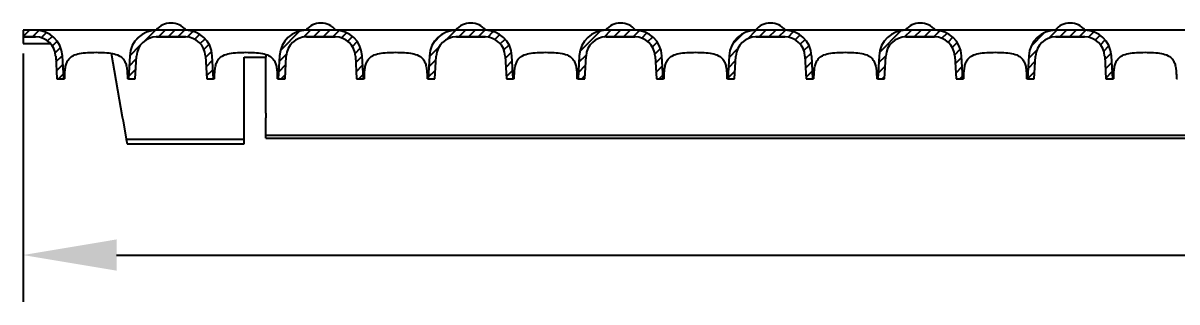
# Model space of a CAD drawing. Header units: millimetres. Extents: x 29006 to 29645, y 5570 to 5801.
# Drawn here: x 29018.17 to 29049.02, y 5785.44 to 5792.88 of the extents above; entities that cross this region are included whole.
import ezdxf

# ---------------------------------------------------------------- set-up
doc = ezdxf.new("R2010")
doc.units = ezdxf.units.MM
doc.styles.add('GOST-2.304_Type-B_italic', font='')
doc.styles.get('GOST-2.304_Type-B_italic').set_extended_font_data('GOST Common', italic=True)
doc.dimstyles.new('ISO-25', dxfattribs={"dimtxt": 2.5, "dimasz": 2.5, "dimexe": 1.25, "dimexo": 0.625, "dimtad": 1, "dimtoh": 1, "dimtxsty": 'GOST-2.304_Type-B_italic', "dimcen": 2.5, "dimadec": 0, "dimazin": 0, "dimtfac": 1, "dimtmove": 0, "dimatfit": 3, "dimfxl": 1, "dimarcsym": 0})

# ---------------------------------------------------------------- blocks, each defined once
blk = doc.blocks.new('*D23')
at = {"color": 0, "lineweight": -2, "transparency": 16777216}
for p, q in [((29018.167, 5792.065), (29018.167, 5785.437)), ((29118.167, 5792.065), (29118.167, 5785.437)), ((29020.667, 5786.687), (29115.667, 5786.687))]:
    blk.add_line(p, q, dxfattribs=at)
at = {"color": 0, "transparency": 16777216}
for points in [[(29020.667, 5787.104), (29020.667, 5786.27), (29018.167, 5786.687)], [(29115.667, 5787.104), (29115.667, 5786.27), (29118.167, 5786.687)]]:
    blk.add_solid(points, dxfattribs=at)
at = {"layer": 'Defpoints', "color": 0, "transparency": 16777216}
for p in [(29018.167, 5792.69), (29118.167, 5792.69), (29118.167, 5786.687)]:
    blk.add_point(p, dxfattribs=at)
at = {"color": 0, "transparency": 16777216, "insert": (29068.167, 5788.562), "char_height": 2.5, "attachment_point": 5, "style": 'GOST-2.304_Type-B_italic'}
blk.add_mtext('1000', dxfattribs=at)

msp = doc.modelspace()

# ---------------------------------------------------------------- linework, layer by layer
at = {"color": 0}
for p, q in [((29022.126, 5792.878), (29022.118, 5792.878)), ((29026.134, 5792.878), (29026.126, 5792.878)), ((29030.141, 5792.878), (29030.133, 5792.878)), ((29034.148, 5792.878), (29034.14, 5792.878)), ((29038.155, 5792.878), (29038.147, 5792.878)), ((29042.162, 5792.878), (29042.154, 5792.878)), ((29046.169, 5792.878), (29046.161, 5792.878)), ((29018.167, 5792.69), (29018.167, 5792.51)), ((29018.498, 5792.69), (29018.167, 5792.69)), ((29021.726, 5792.69), (29018.498, 5792.69)), ((29021.739, 5792.69), (29021.726, 5792.69)), ((29022.506, 5792.69), (29021.739, 5792.69)), ((29022.519, 5792.69), (29022.506, 5792.69)), ((29025.733, 5792.69), (29022.519, 5792.69)), ((29025.746, 5792.69), (29025.733, 5792.69)), ((29026.513, 5792.69), (29025.746, 5792.69)), ((29026.526, 5792.69), (29026.513, 5792.69)), ((29029.74, 5792.69), (29026.526, 5792.69)), ((29029.754, 5792.69), (29029.74, 5792.69)), ((29030.52, 5792.69), (29029.754, 5792.69)), ((29030.534, 5792.69), (29030.52, 5792.69)), ((29033.747, 5792.69), (29030.534, 5792.69)), ((29033.761, 5792.69), (29033.747, 5792.69)), ((29034.527, 5792.69), (29033.761, 5792.69)), ((29034.541, 5792.69), (29034.527, 5792.69)), ((29037.754, 5792.69), (29034.541, 5792.69)), ((29037.768, 5792.69), (29037.754, 5792.69)), ((29038.534, 5792.69), (29037.768, 5792.69)), ((29038.548, 5792.69), (29038.534, 5792.69)), ((29041.761, 5792.69), (29038.548, 5792.69)), ((29041.775, 5792.69), (29041.761, 5792.69)), ((29042.541, 5792.69), (29041.775, 5792.69)), ((29042.555, 5792.69), (29042.541, 5792.69)), ((29045.769, 5792.69), (29042.555, 5792.69)), ((29045.782, 5792.69), (29045.769, 5792.69)), ((29046.548, 5792.69), (29045.782, 5792.69)), ((29046.562, 5792.69), (29046.548, 5792.69)), ((29049.776, 5792.69), (29046.562, 5792.69)), ((29018.167, 5792.51), (29018.498, 5792.51)), ((29018.167, 5792.51), (29018.167, 5792.51)), ((29018.167, 5792.51), (29018.167, 5792.33)), ((29018.511, 5792.51), (29018.167, 5792.51)), ((29018.167, 5792.33), (29018.902, 5792.33)), ((29022.518, 5792.51), (29021.727, 5792.51)), ((29021.739, 5792.51), (29022.506, 5792.51)), ((29026.525, 5792.51), (29025.734, 5792.51)), ((29025.746, 5792.51), (29026.513, 5792.51)), ((29030.532, 5792.51), (29029.741, 5792.51)), ((29029.754, 5792.51), (29030.52, 5792.51)), ((29034.54, 5792.51), (29033.748, 5792.51)), ((29033.761, 5792.51), (29034.527, 5792.51)), ((29038.547, 5792.51), (29037.755, 5792.51)), ((29037.768, 5792.51), (29038.534, 5792.51)), ((29042.554, 5792.51), (29041.763, 5792.51)), ((29041.775, 5792.51), (29042.541, 5792.51)), ((29046.561, 5792.51), (29045.77, 5792.51)), ((29045.782, 5792.51), (29046.548, 5792.51)), ((29019.039, 5791.999), (29019.072, 5791.392)), ((29019.253, 5791.392), (29019.219, 5792.009)), ((29020.521, 5792.074), (29020.82, 5790.379)), ((29021.019, 5792.009), (29020.985, 5791.392)), ((29021.165, 5791.392), (29021.199, 5791.999)), ((29023.046, 5791.999), (29023.08, 5791.392)), ((29023.26, 5791.392), (29023.226, 5792.009)), ((29024.083, 5790.379), (29024.083, 5791.969)), ((29024.083, 5791.969), (29024.661, 5791.969)), ((29024.661, 5792.043), (29024.661, 5791.969)), ((29024.661, 5790.474), (29024.661, 5791.969)), ((29025.026, 5792.009), (29024.992, 5791.392)), ((29025.172, 5791.392), (29025.206, 5791.999)), ((29027.053, 5791.999), (29027.087, 5791.392)), ((29027.267, 5791.392), (29027.233, 5792.009)), ((29029.033, 5792.009), (29028.999, 5791.392)), ((29029.18, 5791.392), (29029.213, 5791.999)), ((29031.06, 5791.999), (29031.094, 5791.392)), ((29031.275, 5791.392), (29031.24, 5792.009)), ((29033.04, 5792.009), (29033.006, 5791.392)), ((29033.187, 5791.392), (29033.22, 5791.999)), ((29035.067, 5791.999), (29035.101, 5791.392)), ((29035.282, 5791.392), (29035.247, 5792.009)), ((29037.048, 5792.009), (29037.013, 5791.392)), ((29037.194, 5791.392), (29037.228, 5791.999)), ((29039.074, 5791.999), (29039.108, 5791.392)), ((29039.289, 5791.392), (29039.255, 5792.009)), ((29041.055, 5792.009), (29041.02, 5791.392)), ((29041.201, 5791.392), (29041.235, 5791.999)), ((29043.082, 5791.999), (29043.115, 5791.392)), ((29043.296, 5791.392), (29043.262, 5792.009)), ((29045.062, 5792.009), (29045.028, 5791.392)), ((29045.208, 5791.392), (29045.242, 5791.999)), ((29047.089, 5791.999), (29047.122, 5791.392)), ((29047.303, 5791.392), (29047.269, 5792.009)), ((29019.072, 5791.392), (29019.253, 5791.392)), ((29019.281, 5791.392), (29019.253, 5791.392)), ((29020.985, 5791.392), (29020.957, 5791.392)), ((29020.985, 5791.392), (29021.165, 5791.392)), ((29023.08, 5791.392), (29023.26, 5791.392)), ((29023.288, 5791.392), (29023.26, 5791.392)), ((29024.992, 5791.392), (29024.964, 5791.392)), ((29024.992, 5791.392), (29025.172, 5791.392)), ((29027.087, 5791.392), (29027.267, 5791.392)), ((29027.295, 5791.392), (29027.267, 5791.392)), ((29028.999, 5791.392), (29028.971, 5791.392)), ((29028.999, 5791.392), (29029.18, 5791.392)), ((29031.094, 5791.392), (29031.275, 5791.392)), ((29031.302, 5791.392), (29031.275, 5791.392)), ((29033.006, 5791.392), (29032.979, 5791.392)), ((29033.006, 5791.392), (29033.187, 5791.392)), ((29035.101, 5791.392), (29035.282, 5791.392)), ((29035.309, 5791.392), (29035.282, 5791.392)), ((29037.013, 5791.392), (29036.986, 5791.392)), ((29037.013, 5791.392), (29037.194, 5791.392)), ((29039.108, 5791.392), (29039.289, 5791.392)), ((29039.316, 5791.392), (29039.289, 5791.392)), ((29041.02, 5791.392), (29040.993, 5791.392)), ((29041.02, 5791.392), (29041.201, 5791.392)), ((29043.115, 5791.392), (29043.296, 5791.392)), ((29043.323, 5791.392), (29043.296, 5791.392)), ((29045.028, 5791.392), (29045, 5791.392)), ((29045.028, 5791.392), (29045.208, 5791.392)), ((29047.122, 5791.392), (29047.303, 5791.392)), ((29047.331, 5791.392), (29047.303, 5791.392)), ((29049.035, 5791.392), (29049.007, 5791.392)), ((29020.82, 5790.379), (29020.84, 5790.266)), ((29024.083, 5790.266), (29024.083, 5790.379)), ((29024.661, 5790.474), (29024.661, 5790.352)), ((29020.84, 5790.266), (29020.925, 5789.784)), ((29024.083, 5789.784), (29024.083, 5790.266)), ((29024.661, 5789.89), (29024.661, 5790.352)), ((29020.925, 5789.784), (29024.083, 5789.784)), ((29020.925, 5789.784), (29020.947, 5789.66)), ((29024.083, 5789.66), (29024.083, 5789.784)), ((29024.661, 5789.804), (29024.661, 5789.89)), ((29024.661, 5789.89), (29068.126, 5789.89)), ((29024.661, 5789.804), (29068.038, 5789.804)), ((29020.947, 5789.66), (29024.083, 5789.66))]:
    msp.add_line(p, q, dxfattribs=at)
at = {"color": 0, "linetype": 'Continuous'}
for p, q in [((29018.167, 5792.522), (29018.336, 5792.69)), ((29018.415, 5792.51), (29018.589, 5792.685)), ((29018.652, 5792.488), (29018.792, 5792.628)), ((29018.824, 5792.401), (29018.953, 5792.53)), ((29021.179, 5792.424), (29021.285, 5792.529)), ((29021.422, 5792.407), (29021.704, 5792.69)), ((29021.784, 5792.51), (29021.964, 5792.69)), ((29022.043, 5792.51), (29022.223, 5792.69)), ((29022.302, 5792.51), (29022.483, 5792.69)), ((29022.559, 5792.507), (29022.712, 5792.66)), ((29022.758, 5792.448), (29022.89, 5792.58)), ((29025.047, 5792.145), (29025.571, 5792.669)), ((29025.665, 5792.504), (29025.852, 5792.69)), ((29025.931, 5792.51), (29026.111, 5792.69)), ((29026.19, 5792.51), (29026.37, 5792.69)), ((29026.449, 5792.51), (29026.621, 5792.682)), ((29026.681, 5792.483), (29026.82, 5792.622)), ((29026.85, 5792.392), (29026.978, 5792.521)), ((29029.143, 5792.354), (29029.369, 5792.579)), ((29029.491, 5792.442), (29029.739, 5792.69)), ((29029.818, 5792.51), (29029.998, 5792.69)), ((29030.077, 5792.51), (29030.258, 5792.69)), ((29030.336, 5792.51), (29030.517, 5792.69)), ((29030.591, 5792.505), (29030.741, 5792.656)), ((29030.785, 5792.441), (29030.916, 5792.572)), ((29033.055, 5792.119), (29033.611, 5792.675)), ((29033.702, 5792.507), (29033.886, 5792.69)), ((29033.965, 5792.51), (29034.145, 5792.69)), ((29034.224, 5792.51), (29034.404, 5792.69)), ((29034.483, 5792.51), (29034.652, 5792.679)), ((29034.71, 5792.478), (29034.847, 5792.615)), ((29037.13, 5792.306), (29037.43, 5792.607)), ((29037.545, 5792.462), (29037.773, 5792.69)), ((29037.852, 5792.51), (29038.033, 5792.69)), ((29038.111, 5792.51), (29038.292, 5792.69)), ((29038.371, 5792.51), (29038.551, 5792.69)), ((29038.622, 5792.503), (29038.77, 5792.651)), ((29038.812, 5792.433), (29038.943, 5792.564)), ((29041.065, 5792.094), (29041.65, 5792.68)), ((29041.738, 5792.509), (29041.92, 5792.69)), ((29041.999, 5792.51), (29042.179, 5792.69)), ((29042.258, 5792.51), (29042.438, 5792.69)), ((29042.517, 5792.51), (29042.683, 5792.676)), ((29042.739, 5792.473), (29042.875, 5792.609)), ((29045.125, 5792.267), (29045.484, 5792.626)), ((29045.593, 5792.476), (29045.808, 5792.69)), ((29045.886, 5792.51), (29046.067, 5792.69)), ((29046.146, 5792.51), (29046.326, 5792.69)), ((29046.405, 5792.51), (29046.584, 5792.69)), ((29046.654, 5792.5), (29046.799, 5792.645)), ((29046.839, 5792.426), (29046.969, 5792.556)), ((29018.95, 5792.268), (29019.079, 5792.397)), ((29019.027, 5792.086), (29019.171, 5792.23)), ((29021.019, 5792.004), (29021.301, 5792.287)), ((29022.904, 5792.335), (29023.032, 5792.462)), ((29023.005, 5792.177), (29023.14, 5792.312)), ((29026.972, 5792.255), (29027.102, 5792.386)), ((29027.044, 5792.069), (29027.191, 5792.215)), ((29029.032, 5791.983), (29029.281, 5792.232)), ((29030.928, 5792.324), (29031.056, 5792.452)), ((29031.025, 5792.162), (29031.162, 5792.299)), ((29034.875, 5792.384), (29035.003, 5792.511)), ((29034.994, 5792.243), (29035.124, 5792.374)), ((29038.951, 5792.314), (29039.079, 5792.441)), ((29039.045, 5792.148), (29039.183, 5792.285)), ((29042.9, 5792.374), (29043.027, 5792.502)), ((29043.015, 5792.23), (29043.146, 5792.362)), ((29046.975, 5792.302), (29047.103, 5792.431)), ((29047.064, 5792.133), (29047.203, 5792.272)), ((29019.047, 5791.847), (29019.218, 5792.018)), ((29021.003, 5791.73), (29021.195, 5791.921)), ((29023.048, 5791.96), (29023.21, 5792.123)), ((29025.018, 5791.856), (29025.211, 5792.05)), ((29027.062, 5791.828), (29027.234, 5791.999)), ((29029.017, 5791.709), (29029.208, 5791.9)), ((29031.063, 5791.941), (29031.228, 5792.106)), ((29033.031, 5791.835), (29033.223, 5792.027)), ((29035.062, 5792.052), (29035.21, 5792.201)), ((29035.078, 5791.809), (29035.249, 5791.98)), ((29037.045, 5791.962), (29037.275, 5792.192)), ((29039.079, 5791.922), (29039.246, 5792.089)), ((29041.044, 5791.814), (29041.235, 5792.006)), ((29043.078, 5792.035), (29043.229, 5792.186)), ((29043.093, 5791.79), (29043.264, 5791.961)), ((29045.058, 5791.941), (29045.275, 5792.158)), ((29047.094, 5791.904), (29047.263, 5792.072)), ((29019.061, 5791.601), (29019.232, 5791.772)), ((29020.988, 5791.455), (29021.179, 5791.646)), ((29023.062, 5791.715), (29023.233, 5791.886)), ((29023.075, 5791.469), (29023.246, 5791.64)), ((29025.002, 5791.582), (29025.194, 5791.773)), ((29027.076, 5791.582), (29027.247, 5791.754)), ((29029.001, 5791.434), (29029.193, 5791.625)), ((29031.077, 5791.696), (29031.248, 5791.867)), ((29031.091, 5791.45), (29031.262, 5791.621)), ((29033.015, 5791.561), (29033.207, 5791.752)), ((29035.091, 5791.564), (29035.263, 5791.735)), ((29037.014, 5791.413), (29037.206, 5791.604)), ((29037.03, 5791.688), (29037.221, 5791.879)), ((29039.092, 5791.677), (29039.263, 5791.848)), ((29039.106, 5791.431), (29039.277, 5791.603)), ((29041.029, 5791.54), (29041.22, 5791.731)), ((29043.107, 5791.545), (29043.278, 5791.716)), ((29045.043, 5791.667), (29045.234, 5791.858)), ((29047.108, 5791.658), (29047.279, 5791.829)), ((29019.111, 5791.392), (29019.246, 5791.527)), ((29023.257, 5791.392), (29023.26, 5791.395)), ((29025.071, 5791.392), (29025.178, 5791.499)), ((29027.145, 5791.392), (29027.261, 5791.508)), ((29033.106, 5791.392), (29033.192, 5791.478)), ((29035.179, 5791.392), (29035.276, 5791.489)), ((29041.14, 5791.392), (29041.205, 5791.457)), ((29043.213, 5791.392), (29043.292, 5791.47)), ((29045.028, 5791.392), (29045.219, 5791.583)), ((29047.121, 5791.413), (29047.292, 5791.584))]:
    msp.add_line(p, q, dxfattribs=at)
at = {"color": 0, "flags": 128}
for points in [[(29019.281, 5791.392), (29019.28, 5791.426), (29019.28, 5791.461), (29019.281, 5791.495), (29019.282, 5791.528), (29019.284, 5791.562), (29019.287, 5791.594), (29019.29, 5791.626), (29019.294, 5791.657), (29019.299, 5791.687), (29019.304, 5791.716), (29019.311, 5791.744), (29019.318, 5791.771), (29019.326, 5791.797), (29019.336, 5791.821), (29019.347, 5791.846), (29019.359, 5791.869), (29019.373, 5791.892), (29019.388, 5791.913), (29019.405, 5791.933), (29019.423, 5791.951), (29019.442, 5791.968), (29019.462, 5791.983), (29019.483, 5791.997), (29019.505, 5792.009)], [(29019.505, 5792.009), (29019.545, 5792.028), (29019.587, 5792.044), (29019.633, 5792.057), (29019.68, 5792.068), (29019.731, 5792.076), (29019.782, 5792.083), (29019.836, 5792.088), (29019.891, 5792.092), (29019.947, 5792.095), (29020.004, 5792.097), (29020.062, 5792.098), (29020.12, 5792.099), (29020.178, 5792.098), (29020.235, 5792.097), (29020.292, 5792.095), (29020.348, 5792.092), (29020.403, 5792.088), (29020.457, 5792.083), (29020.509, 5792.076), (29020.559, 5792.067), (29020.606, 5792.057), (29020.65, 5792.044), (29020.693, 5792.028), (29020.733, 5792.009)], [(29020.733, 5792.009), (29020.755, 5791.997), (29020.775, 5791.983), (29020.795, 5791.968), (29020.814, 5791.951), (29020.833, 5791.933), (29020.849, 5791.913), (29020.865, 5791.892), (29020.879, 5791.869), (29020.891, 5791.846), (29020.902, 5791.821), (29020.912, 5791.797), (29020.92, 5791.771), (29020.927, 5791.744), (29020.934, 5791.716), (29020.939, 5791.687), (29020.944, 5791.657), (29020.948, 5791.626), (29020.951, 5791.594), (29020.954, 5791.562), (29020.955, 5791.528), (29020.957, 5791.495), (29020.957, 5791.461), (29020.957, 5791.426), (29020.957, 5791.392)], [(29023.288, 5791.392), (29023.287, 5791.426), (29023.288, 5791.461), (29023.288, 5791.495), (29023.29, 5791.528), (29023.291, 5791.562), (29023.294, 5791.594), (29023.297, 5791.626), (29023.301, 5791.657), (29023.306, 5791.687), (29023.311, 5791.716), (29023.318, 5791.744), (29023.325, 5791.771), (29023.333, 5791.797), (29023.343, 5791.821), (29023.354, 5791.846), (29023.366, 5791.869), (29023.38, 5791.892), (29023.395, 5791.913), (29023.412, 5791.933), (29023.43, 5791.951), (29023.45, 5791.968), (29023.469, 5791.983), (29023.49, 5791.997), (29023.512, 5792.009)], [(29023.512, 5792.009), (29023.552, 5792.028), (29023.595, 5792.044), (29023.64, 5792.057), (29023.688, 5792.068), (29023.738, 5792.076), (29023.79, 5792.083), (29023.843, 5792.088), (29023.898, 5792.092), (29023.955, 5792.095), (29024.012, 5792.097), (29024.069, 5792.098), (29024.127, 5792.099), (29024.185, 5792.098), (29024.242, 5792.097), (29024.299, 5792.095), (29024.355, 5792.092), (29024.41, 5792.088), (29024.464, 5792.083), (29024.516, 5792.076), (29024.566, 5792.067), (29024.613, 5792.057), (29024.658, 5792.044), (29024.7, 5792.028), (29024.74, 5792.009)], [(29024.74, 5792.009), (29024.762, 5791.997), (29024.783, 5791.983), (29024.802, 5791.968), (29024.822, 5791.951), (29024.84, 5791.933), (29024.857, 5791.913), (29024.872, 5791.892), (29024.886, 5791.869), (29024.898, 5791.846), (29024.909, 5791.821), (29024.919, 5791.797), (29024.927, 5791.771), (29024.934, 5791.744), (29024.941, 5791.716), (29024.946, 5791.687), (29024.951, 5791.657), (29024.955, 5791.626), (29024.958, 5791.594), (29024.961, 5791.562), (29024.962, 5791.528), (29024.964, 5791.495), (29024.964, 5791.461), (29024.965, 5791.426), (29024.964, 5791.392)], [(29027.295, 5791.392), (29027.295, 5791.426), (29027.295, 5791.461), (29027.295, 5791.495), (29027.297, 5791.528), (29027.298, 5791.562), (29027.301, 5791.594), (29027.304, 5791.626), (29027.308, 5791.657), (29027.313, 5791.687), (29027.318, 5791.716), (29027.325, 5791.744), (29027.332, 5791.771), (29027.34, 5791.797), (29027.35, 5791.821), (29027.361, 5791.846), (29027.373, 5791.869), (29027.387, 5791.892), (29027.403, 5791.913), (29027.419, 5791.933), (29027.438, 5791.951), (29027.457, 5791.968), (29027.477, 5791.983), (29027.497, 5791.997), (29027.519, 5792.009)], [(29027.519, 5792.009), (29027.559, 5792.028), (29027.602, 5792.044), (29027.647, 5792.057), (29027.695, 5792.068), (29027.745, 5792.076), (29027.797, 5792.083), (29027.85, 5792.088), (29027.906, 5792.092), (29027.962, 5792.095), (29028.019, 5792.097), (29028.076, 5792.098), (29028.134, 5792.099), (29028.192, 5792.098), (29028.25, 5792.097), (29028.307, 5792.095), (29028.363, 5792.092), (29028.418, 5792.088), (29028.471, 5792.083), (29028.523, 5792.076), (29028.573, 5792.067), (29028.62, 5792.057), (29028.665, 5792.044), (29028.707, 5792.028), (29028.747, 5792.009)], [(29028.747, 5792.009), (29028.769, 5791.997), (29028.79, 5791.983), (29028.81, 5791.968), (29028.829, 5791.951), (29028.847, 5791.933), (29028.864, 5791.913), (29028.879, 5791.892), (29028.893, 5791.869), (29028.905, 5791.846), (29028.916, 5791.821), (29028.926, 5791.797), (29028.934, 5791.771), (29028.941, 5791.744), (29028.948, 5791.716), (29028.953, 5791.687), (29028.958, 5791.657), (29028.962, 5791.626), (29028.965, 5791.594), (29028.968, 5791.562), (29028.97, 5791.528), (29028.971, 5791.495), (29028.972, 5791.461), (29028.972, 5791.426), (29028.971, 5791.392)], [(29031.302, 5791.392), (29031.302, 5791.426), (29031.302, 5791.461), (29031.303, 5791.495), (29031.304, 5791.528), (29031.306, 5791.562), (29031.308, 5791.594), (29031.311, 5791.626), (29031.315, 5791.657), (29031.32, 5791.687), (29031.326, 5791.716), (29031.332, 5791.744), (29031.339, 5791.771), (29031.348, 5791.797), (29031.357, 5791.821), (29031.368, 5791.846), (29031.38, 5791.869), (29031.394, 5791.892), (29031.41, 5791.913), (29031.427, 5791.933), (29031.445, 5791.951), (29031.464, 5791.968), (29031.484, 5791.983), (29031.504, 5791.997), (29031.526, 5792.009)], [(29031.526, 5792.009), (29031.566, 5792.028), (29031.609, 5792.044), (29031.654, 5792.057), (29031.702, 5792.068), (29031.752, 5792.076), (29031.804, 5792.083), (29031.858, 5792.088), (29031.913, 5792.092), (29031.969, 5792.095), (29032.026, 5792.097), (29032.083, 5792.098), (29032.141, 5792.099), (29032.199, 5792.098), (29032.257, 5792.097), (29032.314, 5792.095), (29032.37, 5792.092), (29032.425, 5792.088), (29032.478, 5792.083), (29032.53, 5792.076), (29032.58, 5792.067), (29032.627, 5792.057), (29032.672, 5792.044), (29032.714, 5792.028), (29032.754, 5792.009)], [(29032.754, 5792.009), (29032.776, 5791.997), (29032.797, 5791.983), (29032.817, 5791.968), (29032.836, 5791.951), (29032.854, 5791.933), (29032.871, 5791.913), (29032.886, 5791.892), (29032.9, 5791.869), (29032.913, 5791.846), (29032.924, 5791.821), (29032.933, 5791.797), (29032.941, 5791.771), (29032.949, 5791.744), (29032.955, 5791.716), (29032.961, 5791.687), (29032.965, 5791.657), (29032.969, 5791.626), (29032.972, 5791.594), (29032.975, 5791.562), (29032.977, 5791.528), (29032.978, 5791.495), (29032.979, 5791.461), (29032.979, 5791.426), (29032.979, 5791.392)], [(29035.309, 5791.392), (29035.309, 5791.426), (29035.309, 5791.461), (29035.31, 5791.495), (29035.311, 5791.528), (29035.313, 5791.562), (29035.315, 5791.594), (29035.318, 5791.626), (29035.322, 5791.657), (29035.327, 5791.687), (29035.333, 5791.716), (29035.339, 5791.744), (29035.346, 5791.771), (29035.355, 5791.797), (29035.364, 5791.821), (29035.375, 5791.846), (29035.388, 5791.869), (29035.401, 5791.892), (29035.417, 5791.913), (29035.434, 5791.933), (29035.452, 5791.951), (29035.471, 5791.968), (29035.491, 5791.983), (29035.512, 5791.997), (29035.534, 5792.009)], [(29035.534, 5792.009), (29035.574, 5792.028), (29035.616, 5792.044), (29035.661, 5792.057), (29035.709, 5792.068), (29035.759, 5792.076), (29035.811, 5792.083), (29035.865, 5792.088), (29035.92, 5792.092), (29035.976, 5792.095), (29036.033, 5792.097), (29036.091, 5792.098), (29036.148, 5792.099), (29036.206, 5792.098), (29036.264, 5792.097), (29036.321, 5792.095), (29036.377, 5792.092), (29036.432, 5792.088), (29036.486, 5792.083), (29036.538, 5792.076), (29036.587, 5792.067), (29036.634, 5792.057), (29036.679, 5792.044), (29036.721, 5792.028), (29036.761, 5792.009)], [(29036.761, 5792.009), (29036.783, 5791.997), (29036.804, 5791.983), (29036.824, 5791.968), (29036.843, 5791.951), (29036.861, 5791.933), (29036.878, 5791.913), (29036.893, 5791.892), (29036.907, 5791.869), (29036.92, 5791.846), (29036.931, 5791.821), (29036.94, 5791.797), (29036.948, 5791.771), (29036.956, 5791.744), (29036.962, 5791.716), (29036.968, 5791.687), (29036.973, 5791.657), (29036.976, 5791.626), (29036.98, 5791.594), (29036.982, 5791.562), (29036.984, 5791.528), (29036.985, 5791.495), (29036.986, 5791.461), (29036.986, 5791.426), (29036.986, 5791.392)], [(29039.316, 5791.392), (29039.316, 5791.426), (29039.316, 5791.461), (29039.317, 5791.495), (29039.318, 5791.528), (29039.32, 5791.562), (29039.322, 5791.594), (29039.326, 5791.626), (29039.33, 5791.657), (29039.334, 5791.687), (29039.34, 5791.716), (29039.346, 5791.744), (29039.354, 5791.771), (29039.362, 5791.797), (29039.371, 5791.821), (29039.382, 5791.846), (29039.395, 5791.869), (29039.409, 5791.892), (29039.424, 5791.913), (29039.441, 5791.933), (29039.459, 5791.951), (29039.478, 5791.968), (29039.498, 5791.983), (29039.519, 5791.997), (29039.541, 5792.009)], [(29039.541, 5792.009), (29039.581, 5792.028), (29039.623, 5792.044), (29039.668, 5792.057), (29039.716, 5792.068), (29039.766, 5792.076), (29039.818, 5792.083), (29039.872, 5792.088), (29039.927, 5792.092), (29039.983, 5792.095), (29040.04, 5792.097), (29040.098, 5792.098), (29040.156, 5792.099), (29040.214, 5792.098), (29040.271, 5792.097), (29040.328, 5792.095), (29040.384, 5792.092), (29040.439, 5792.088), (29040.493, 5792.083), (29040.545, 5792.076), (29040.594, 5792.067), (29040.642, 5792.057), (29040.686, 5792.044), (29040.729, 5792.028), (29040.769, 5792.009)], [(29040.769, 5792.009), (29040.79, 5791.997), (29040.811, 5791.983), (29040.831, 5791.968), (29040.85, 5791.951), (29040.868, 5791.933), (29040.885, 5791.913), (29040.901, 5791.892), (29040.915, 5791.869), (29040.927, 5791.846), (29040.938, 5791.821), (29040.947, 5791.797), (29040.956, 5791.771), (29040.963, 5791.744), (29040.969, 5791.716), (29040.975, 5791.687), (29040.98, 5791.657), (29040.984, 5791.626), (29040.987, 5791.594), (29040.989, 5791.562), (29040.991, 5791.528), (29040.992, 5791.495), (29040.993, 5791.461), (29040.993, 5791.426), (29040.993, 5791.392)], [(29043.323, 5791.392), (29043.323, 5791.426), (29043.323, 5791.461), (29043.324, 5791.495), (29043.325, 5791.528), (29043.327, 5791.562), (29043.33, 5791.594), (29043.333, 5791.626), (29043.337, 5791.657), (29043.341, 5791.687), (29043.347, 5791.716), (29043.353, 5791.744), (29043.361, 5791.771), (29043.369, 5791.797), (29043.379, 5791.821), (29043.389, 5791.846), (29043.402, 5791.869), (29043.416, 5791.892), (29043.431, 5791.913), (29043.448, 5791.933), (29043.466, 5791.951), (29043.485, 5791.968), (29043.505, 5791.983), (29043.526, 5791.997), (29043.548, 5792.009)], [(29043.548, 5792.009), (29043.588, 5792.028), (29043.63, 5792.044), (29043.675, 5792.057), (29043.723, 5792.068), (29043.773, 5792.076), (29043.825, 5792.083), (29043.879, 5792.088), (29043.934, 5792.092), (29043.99, 5792.095), (29044.047, 5792.097), (29044.105, 5792.098), (29044.163, 5792.099), (29044.221, 5792.098), (29044.278, 5792.097), (29044.335, 5792.095), (29044.391, 5792.092), (29044.446, 5792.088), (29044.5, 5792.083), (29044.552, 5792.076), (29044.602, 5792.067), (29044.649, 5792.057), (29044.693, 5792.044), (29044.736, 5792.028), (29044.776, 5792.009)], [(29044.776, 5792.009), (29044.798, 5791.997), (29044.818, 5791.983), (29044.838, 5791.968), (29044.857, 5791.951), (29044.875, 5791.933), (29044.892, 5791.913), (29044.908, 5791.892), (29044.922, 5791.869), (29044.934, 5791.846), (29044.945, 5791.821), (29044.954, 5791.797), (29044.963, 5791.771), (29044.97, 5791.744), (29044.977, 5791.716), (29044.982, 5791.687), (29044.987, 5791.657), (29044.991, 5791.626), (29044.994, 5791.594), (29044.996, 5791.562), (29044.998, 5791.528), (29044.999, 5791.495), (29045, 5791.461), (29045, 5791.426), (29045, 5791.392)], [(29047.331, 5791.392), (29047.33, 5791.426), (29047.331, 5791.461), (29047.331, 5791.495), (29047.332, 5791.528), (29047.334, 5791.562), (29047.337, 5791.594), (29047.34, 5791.626), (29047.344, 5791.657), (29047.349, 5791.687), (29047.354, 5791.716), (29047.361, 5791.744), (29047.368, 5791.771), (29047.376, 5791.797), (29047.386, 5791.821), (29047.397, 5791.846), (29047.409, 5791.869), (29047.423, 5791.892), (29047.438, 5791.913), (29047.455, 5791.933), (29047.473, 5791.951), (29047.492, 5791.968), (29047.512, 5791.983), (29047.533, 5791.997), (29047.555, 5792.009)], [(29047.555, 5792.009), (29047.595, 5792.028), (29047.638, 5792.044), (29047.683, 5792.057), (29047.731, 5792.068), (29047.781, 5792.076), (29047.833, 5792.083), (29047.886, 5792.088), (29047.941, 5792.092), (29047.998, 5792.095), (29048.055, 5792.097), (29048.112, 5792.098), (29048.17, 5792.099), (29048.228, 5792.098), (29048.285, 5792.097), (29048.342, 5792.095), (29048.398, 5792.092), (29048.453, 5792.088), (29048.507, 5792.083), (29048.559, 5792.076), (29048.609, 5792.067), (29048.656, 5792.057), (29048.701, 5792.044), (29048.743, 5792.028), (29048.783, 5792.009)], [(29048.783, 5792.009), (29048.805, 5791.997), (29048.825, 5791.983), (29048.845, 5791.968), (29048.865, 5791.951), (29048.883, 5791.933), (29048.9, 5791.913), (29048.915, 5791.892), (29048.929, 5791.869), (29048.941, 5791.846), (29048.952, 5791.821), (29048.962, 5791.797), (29048.97, 5791.771), (29048.977, 5791.744), (29048.984, 5791.716), (29048.989, 5791.687), (29048.994, 5791.657), (29048.998, 5791.626), (29049.001, 5791.594), (29049.004, 5791.562), (29049.005, 5791.528), (29049.007, 5791.495), (29049.007, 5791.461), (29049.007, 5791.426), (29049.007, 5791.392)]]:
    msp.add_lwpolyline(points, dxfattribs=at)
at = {"color": 0}
for centre, radius, start, end in [((29022.118, 5792.373), 0.505, 90, 141.0575), ((29022.126, 5792.373), 0.505, 38.9425, 90), ((29026.126, 5792.373), 0.505, 90, 141.0575), ((29026.134, 5792.373), 0.505, 38.9425, 90), ((29030.133, 5792.373), 0.505, 90, 141.0575), ((29030.141, 5792.373), 0.505, 38.9425, 90), ((29034.14, 5792.373), 0.505, 90, 141.0575), ((29034.148, 5792.373), 0.505, 38.9425, 90), ((29038.147, 5792.373), 0.505, 90, 141.0575), ((29038.155, 5792.373), 0.505, 38.9425, 90), ((29042.154, 5792.373), 0.505, 90, 141.0575), ((29042.162, 5792.373), 0.505, 38.9425, 90), ((29046.161, 5792.373), 0.505, 90, 141.0575), ((29046.169, 5792.373), 0.505, 38.9425, 90), ((29018.498, 5791.969), 0.721, 3.1798, 90), ((29021.739, 5791.969), 0.721, 90, 176.8202), ((29022.506, 5791.969), 0.721, 3.1798, 90), ((29025.746, 5791.969), 0.721, 90, 176.8202), ((29026.513, 5791.969), 0.721, 3.1798, 90), ((29029.754, 5791.969), 0.721, 90, 176.8202), ((29030.52, 5791.969), 0.721, 3.1798, 90), ((29033.761, 5791.969), 0.721, 90, 176.8202), ((29034.527, 5791.969), 0.721, 3.1798, 90), ((29037.768, 5791.969), 0.721, 90, 176.8202), ((29038.534, 5791.969), 0.721, 3.1798, 90), ((29041.775, 5791.969), 0.721, 90, 176.8202), ((29042.541, 5791.969), 0.721, 3.1798, 90), ((29045.782, 5791.969), 0.721, 90, 176.8202), ((29046.548, 5791.969), 0.721, 3.1798, 90), ((29018.498, 5791.969), 0.541, 3.1798, 90), ((29021.739, 5791.969), 0.541, 90, 176.8202), ((29022.506, 5791.969), 0.541, 3.1798, 90), ((29025.746, 5791.969), 0.541, 90, 176.8202), ((29026.513, 5791.969), 0.541, 3.1798, 90), ((29029.754, 5791.969), 0.541, 90, 176.8202), ((29030.52, 5791.969), 0.541, 3.1798, 90), ((29033.761, 5791.969), 0.541, 90, 176.8202), ((29034.527, 5791.969), 0.541, 3.1798, 90), ((29037.768, 5791.969), 0.541, 90, 176.8202), ((29038.534, 5791.969), 0.541, 3.1798, 90), ((29041.775, 5791.969), 0.541, 90, 176.8202), ((29042.541, 5791.969), 0.541, 3.1798, 90), ((29045.782, 5791.969), 0.541, 90, 176.8202), ((29046.548, 5791.969), 0.541, 3.1798, 90)]:
    msp.add_arc(centre, radius, start, end, dxfattribs=at)

# ---------------------------------------------------------------- dimensions: what is measured, and where the dimension line sits
dim = msp.add_linear_dim(base=(29118.167, 5786.687), p1=(29018.167, 5792.69), p2=(29118.167, 5792.69), text='1000', dimstyle='ISO-25', dxfattribs=at)
dim.commit()
dim.dimension.update_dxf_attribs({"geometry": '*D23', "text_midpoint": (29068.167, 5788.562)})

doc.saveas('drawing.dxf')
